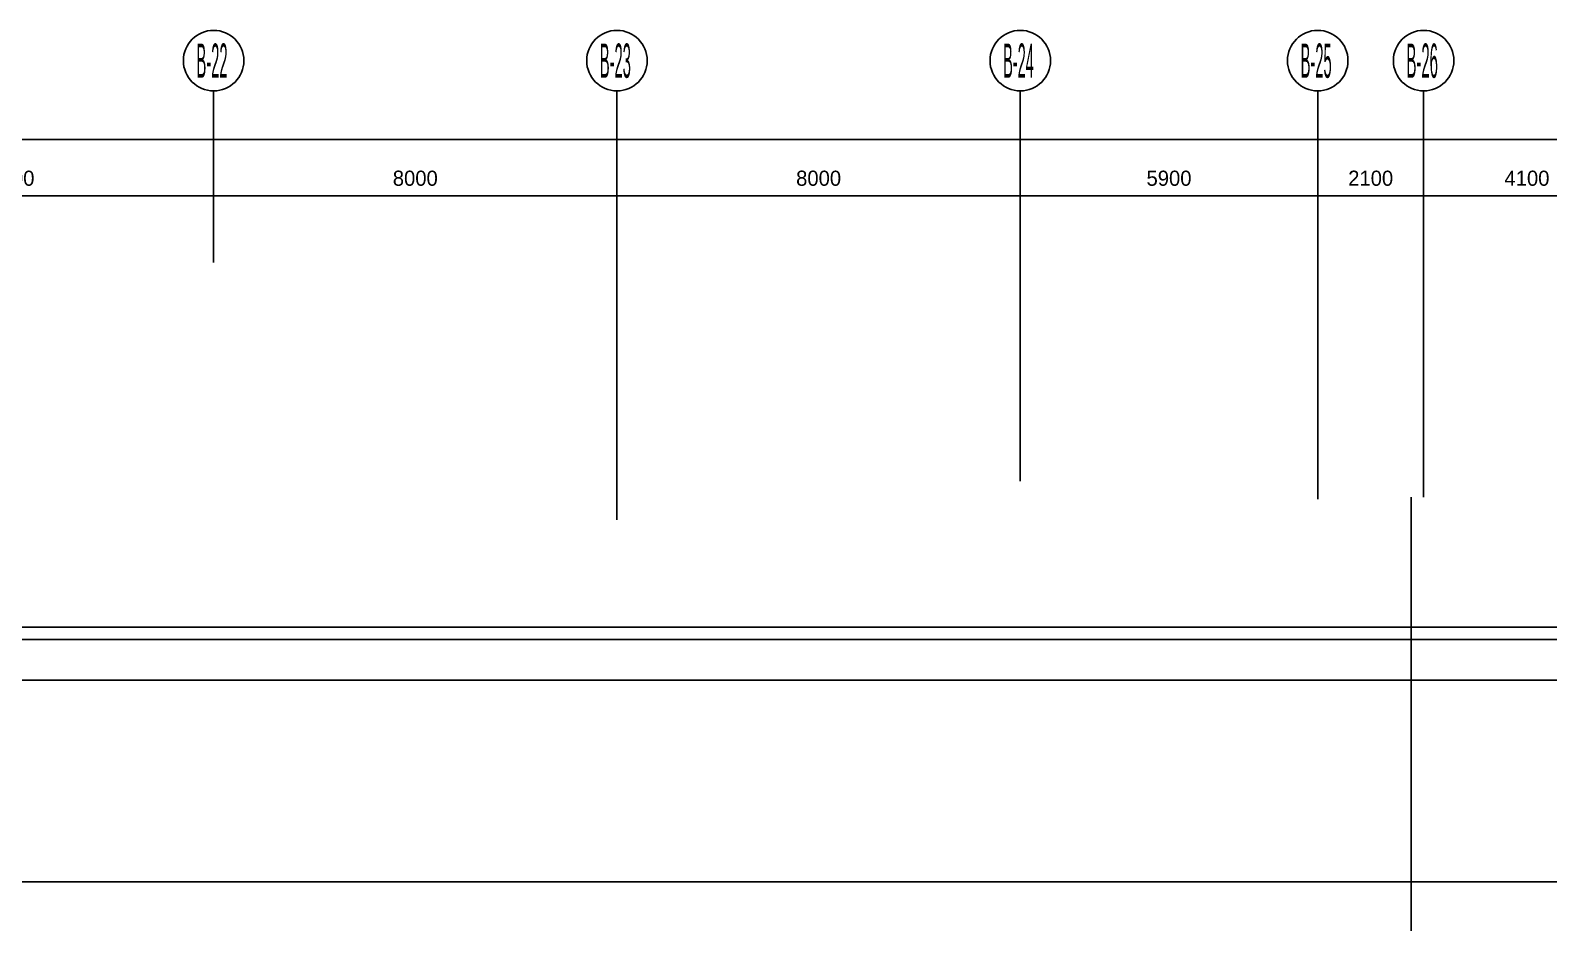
# Model space of a CAD drawing. Extents: x 387171 to 699106, y 11966 to 245688.
# Drawn here: x 615123 to 645238, y 225828 to 243519 of the extents above; entities that cross this region are included whole.
import ezdxf

# ---------------------------------------------------------------- set-up
doc = ezdxf.new("R2010")
doc.units = 0
doc.header["$LTSCALE"] = 100
doc.header["$MEASUREMENT"] = 0
doc.layers.add('DOTE', color=253, linetype='Continuous')
doc.layers.add('L-AXIS', color=3, linetype='Continuous')
doc.styles.add('hztxt', font='hztxt')
doc.dimstyles.get("Standard").update_dxf_attribs({"dimtxt": 300, "dimasz": 100, "dimexe": 100, "dimexo": 250, "dimgap": 100, "dimtad": 0, "dimtoh": 1, "dimdec": 0, "dimdsep": 46, "dimcen": 0.09, "dimclrt": 7, "dimadec": 0, "dimazin": 0, "dimtfac": 1, "dimtdec": 4, "dimtofl": 0, "dimtmove": 0, "dimatfit": 3, "dimfxl": 1, "dimtolj": 1, "dimtzin": 0, "dimarcsym": 0})

# ---------------------------------------------------------------- blocks, each defined once
blk = doc.blocks.new('*D1100')
at = {"layer": 'L-AXIS', "color": 0, "linetype": 'ByBlock', "lineweight": -2}
for p, q in [((494858, 239398), (494858, 241456)), ((494858, 241356), (656958, 241356)), ((656958, 239398), (656958, 241456))]:
    blk.add_line(p, q, dxfattribs=at)
for points in [[(494858, 241356), (494958, 241372), (494958, 241339)], [(656958, 241356), (656858, 241339), (656858, 241372)]]:
    blk.add_solid(points, dxfattribs=at)
at = {"layer": 'L-AXIS', "color": 7, "linetype": 'Continuous', "lineweight": -2, "insert": (548151, 241706), "char_height": 300, "width": 1106.67, "attachment_point": 5, "style": 'hztxt'}
blk.add_mtext('162100', dxfattribs=at)
blk = doc.blocks.new('*D1424')
at = {"layer": 'L-AXIS', "color": 0, "linetype": 'ByBlock', "lineweight": -2}
for p, q in [((626758, 239163), (626758, 240335)), ((634758, 239163), (634758, 240335)), ((626758, 240235), (634758, 240235))]:
    blk.add_line(p, q, dxfattribs=at)
for points in [[(626758, 240235), (626858, 240251), (626858, 240218)], [(634758, 240235), (634658, 240218), (634658, 240251)]]:
    blk.add_solid(points, dxfattribs=at)
at = {"layer": 'L-AXIS', "color": 7, "linetype": 'Continuous', "lineweight": -2, "insert": (630758, 240585), "char_height": 300, "width": 780, "attachment_point": 5, "style": 'hztxt'}
blk.add_mtext('8000', dxfattribs=at)
blk = doc.blocks.new('*D3899')
at = {"layer": 'L-AXIS', "color": 0, "linetype": 'ByBlock', "lineweight": -2}
for p, q in [((610758, 239163), (610758, 240335)), ((618758, 239163), (618758, 240335)), ((610758, 240235), (618758, 240235))]:
    blk.add_line(p, q, dxfattribs=at)
for points in [[(610758, 240235), (610858, 240251), (610858, 240218)], [(618758, 240235), (618658, 240218), (618658, 240251)]]:
    blk.add_solid(points, dxfattribs=at)
at = {"layer": 'L-AXIS', "color": 7, "linetype": 'Continuous', "lineweight": -2, "insert": (614758, 240585), "char_height": 300, "width": 780, "attachment_point": 5, "style": 'hztxt'}
blk.add_mtext('8000', dxfattribs=at)
blk = doc.blocks.new('*D4371')
at = {"layer": 'L-AXIS', "color": 0, "linetype": 'ByBlock', "lineweight": -2}
for p, q in [((618758, 239163), (618758, 240335)), ((626758, 239163), (626758, 240335)), ((618758, 240235), (626758, 240235))]:
    blk.add_line(p, q, dxfattribs=at)
for points in [[(618758, 240235), (618858, 240251), (618858, 240218)], [(626758, 240235), (626658, 240218), (626658, 240251)]]:
    blk.add_solid(points, dxfattribs=at)
at = {"layer": 'L-AXIS', "color": 7, "linetype": 'Continuous', "lineweight": -2, "insert": (622758, 240585), "char_height": 300, "width": 780, "attachment_point": 5, "style": 'hztxt'}
blk.add_mtext('8000', dxfattribs=at)
blk = doc.blocks.new('_AXISO')
blk.add_circle((0, 0), 0.5)
blk = doc.blocks.new('*D3974')
at = {"layer": 'L-AXIS', "color": 0, "linetype": 'ByBlock', "lineweight": -2}
for p, q in [((640658, 239163), (640658, 240335)), ((642758, 239163), (642758, 240335)), ((640658, 240235), (642758, 240235))]:
    blk.add_line(p, q, dxfattribs=at)
for points in [[(640658, 240235), (640758, 240251), (640758, 240218)], [(642758, 240235), (642658, 240218), (642658, 240251)]]:
    blk.add_solid(points, dxfattribs=at)
at = {"layer": 'L-AXIS', "color": 7, "linetype": 'Continuous', "lineweight": -2, "insert": (641708, 240585), "char_height": 300, "width": 775, "attachment_point": 5, "style": 'hztxt'}
blk.add_mtext('2100', dxfattribs=at)
blk = doc.blocks.new('*D3932')
at = {"layer": 'L-AXIS', "color": 0, "linetype": 'ByBlock', "lineweight": -2}
for p, q in [((634758, 239163), (634758, 240335)), ((640658, 239163), (640658, 240335)), ((634758, 240235), (640658, 240235))]:
    blk.add_line(p, q, dxfattribs=at)
for points in [[(634758, 240235), (634858, 240251), (634858, 240218)], [(640658, 240235), (640558, 240218), (640558, 240251)]]:
    blk.add_solid(points, dxfattribs=at)
at = {"layer": 'L-AXIS', "color": 7, "linetype": 'Continuous', "lineweight": -2, "insert": (637708, 240585), "char_height": 300, "width": 775, "attachment_point": 5, "style": 'hztxt'}
blk.add_mtext('5900', dxfattribs=at)
blk = doc.blocks.new('*D4158')
at = {"layer": 'L-AXIS', "color": 0, "linetype": 'ByBlock', "lineweight": -2}
for p, q in [((642758, 239163), (642758, 240335)), ((646858, 239163), (646858, 240335)), ((642758, 240235), (646858, 240235))]:
    blk.add_line(p, q, dxfattribs=at)
for points in [[(642758, 240235), (642858, 240251), (642858, 240218)], [(646858, 240235), (646758, 240218), (646758, 240251)]]:
    blk.add_solid(points, dxfattribs=at)
at = {"layer": 'L-AXIS', "color": 7, "linetype": 'Continuous', "lineweight": -2, "insert": (644808, 240585), "char_height": 300, "width": 785, "attachment_point": 5, "style": 'hztxt'}
blk.add_mtext('4100', dxfattribs=at)

msp = doc.modelspace()

# ---------------------------------------------------------------- linework, layer by layer
at = {"color": 6, "lineweight": 30}
msp.add_lwpolyline([(476181.3, 232428.8), (494258.1, 233154.4), (494258.1, 231537.9), (540808.1, 231537.9), (540808.1, 232387.9), (590208.1, 232387.9), (590208.1, 232187.9), (593108.1, 232187.9), (593108.1, 230737.9), (608058.1, 230737.9), (608058.1, 231687.9), (648158.1, 231687.9), (648158.1, 230737.9), (657058.1, 230737.9), (657158.1, 196187.9), (658248.2, 196187.9), (663075.9, 83077.9), (659946, 47787.8), (654318.1, 48286.9), (653832.2, 42808.4), (496133.5, 56794.9), (482757.4, 68610.1), (476181.3, 232428.8)], dxfattribs=at)
at = {"layer": 'DOTE'}
for p, q in [((626758.1, 238913.1), (626758.1, 233815.4)), ((634758.1, 238913.1), (634758.1, 234579.5)), ((640658.1, 238913.1), (640658.1, 234226.6)), ((642758.1, 238913.1), (642758.1, 234260.7)), ((642508.1, 234260.7), (642508.1, 210537.9)), ((608308.1, 231437.9), (664810.3, 231437.9)), ((590108.1, 230637.9), (664810.3, 230637.9)), ((599084.7, 226637.9), (664768.6, 226637.9))]:
    msp.add_line(p, q, dxfattribs=at)
at = {"layer": 'L-AXIS'}
for p, q in [((618758.1, 242318.6), (618758.1, 238913.1)), ((618758.1, 242318.6), (618758.1, 238913.1)), ((618758.1, 242318.6), (618758.1, 238913.1)), ((626758.1, 242318.6), (626758.1, 238913.1)), ((626758.1, 242318.6), (626758.1, 238913.1)), ((626758.1, 242318.6), (626758.1, 238913.1)), ((634758.1, 242318.6), (634758.1, 238913.1)), ((634758.1, 242318.6), (634758.1, 238913.1)), ((634758.1, 242318.6), (634758.1, 238913.1)), ((640658.1, 242318.6), (640658.1, 238913.1)), ((640658.1, 242318.6), (640658.1, 238913.1)), ((640658.1, 242318.6), (640658.1, 238913.1)), ((642758.1, 242318.6), (642758.1, 238913.1)), ((642758.1, 242318.6), (642758.1, 238913.1)), ((642758.1, 242318.6), (642758.1, 238913.1))]:
    msp.add_line(p, q, dxfattribs=at)

# ---------------------------------------------------------------- block references
ref = msp.add_blockref('_AXISO', (618758.1, 242918.6), dxfattribs=dict(at, xscale=1199.999999999997, yscale=1200, rotation=359.9996457873818))
ref.add_attrib('A', 'B-22', (618418.7, 242579.2), dxfattribs={"height": 678.82, "style": 'hztxt', "width": 0.320988})
ref = msp.add_blockref('_AXISO', (626758.1, 242918.6), dxfattribs=dict(at, xscale=1199.999999999997, yscale=1200, rotation=359.9996457873818))
ref.add_attrib('A', 'B-23', (626418.7, 242579.2), dxfattribs={"height": 678.82, "style": 'hztxt', "width": 0.320988})
ref = msp.add_blockref('_AXISO', (634758.1, 242918.6), dxfattribs=dict(at, xscale=1199.999999999997, yscale=1200, rotation=359.9996457873818))
ref.add_attrib('A', 'B-24', (634418.7, 242579.2), dxfattribs={"height": 678.82, "style": 'hztxt', "width": 0.317073})
ref = msp.add_blockref('_AXISO', (640658.1, 242918.6), dxfattribs=dict(at, xscale=1199.999999999997, yscale=1200, rotation=359.9996457873818))
ref.add_attrib('A', 'B-25', (640318.7, 242579.2), dxfattribs={"height": 678.82, "style": 'hztxt', "width": 0.320988})
ref = msp.add_blockref('_AXISO', (642758.1, 242918.6), dxfattribs=dict(at, xscale=1199.999999999997, yscale=1200, rotation=359.9996457873818))
ref.add_attrib('A', 'B-26', (642418.7, 242579.2), dxfattribs={"height": 678.82, "style": 'hztxt', "width": 0.325})

# ---------------------------------------------------------------- dimensions: what is measured, and where the dimension line sits
for base, p1, p2, picture, middle in [((656958.1, 241355.5), (494858.1, 239148.3), (656958.1, 239148.3), '*D1100', (548150.6, 241705.5)), ((618758.1, 240234.6), (610758.1, 238913.1), (618758.1, 238913.1), '*D3899', (614758.1, 240584.6)), ((626758.1, 240234.6), (618758.1, 238913.1), (626758.1, 238913.1), '*D4371', (622758.1, 240584.6)), ((634758.1, 240234.6), (626758.1, 238913.1), (634758.1, 238913.1), '*D1424', (630758.1, 240584.6)), ((640658.1, 240234.6), (634758.1, 238913.1), (640658.1, 238913.1), '*D3932', (637708.1, 240584.6)), ((642758.1, 240234.6), (640658.1, 238913.1), (642758.1, 238913.1), '*D3974', (641708.1, 240584.6)), ((646858.1, 240234.6), (642758.1, 238913.1), (646858.1, 238913.1), '*D4158', (644808.1, 240584.6))]:
    dim = msp.add_linear_dim(base=base, p1=p1, p2=p2, dimstyle='Standard', dxfattribs=at)
    dim.commit()
    dim.dimension.update_dxf_attribs({"geometry": picture, "text_midpoint": middle})

doc.saveas('drawing.dxf')
